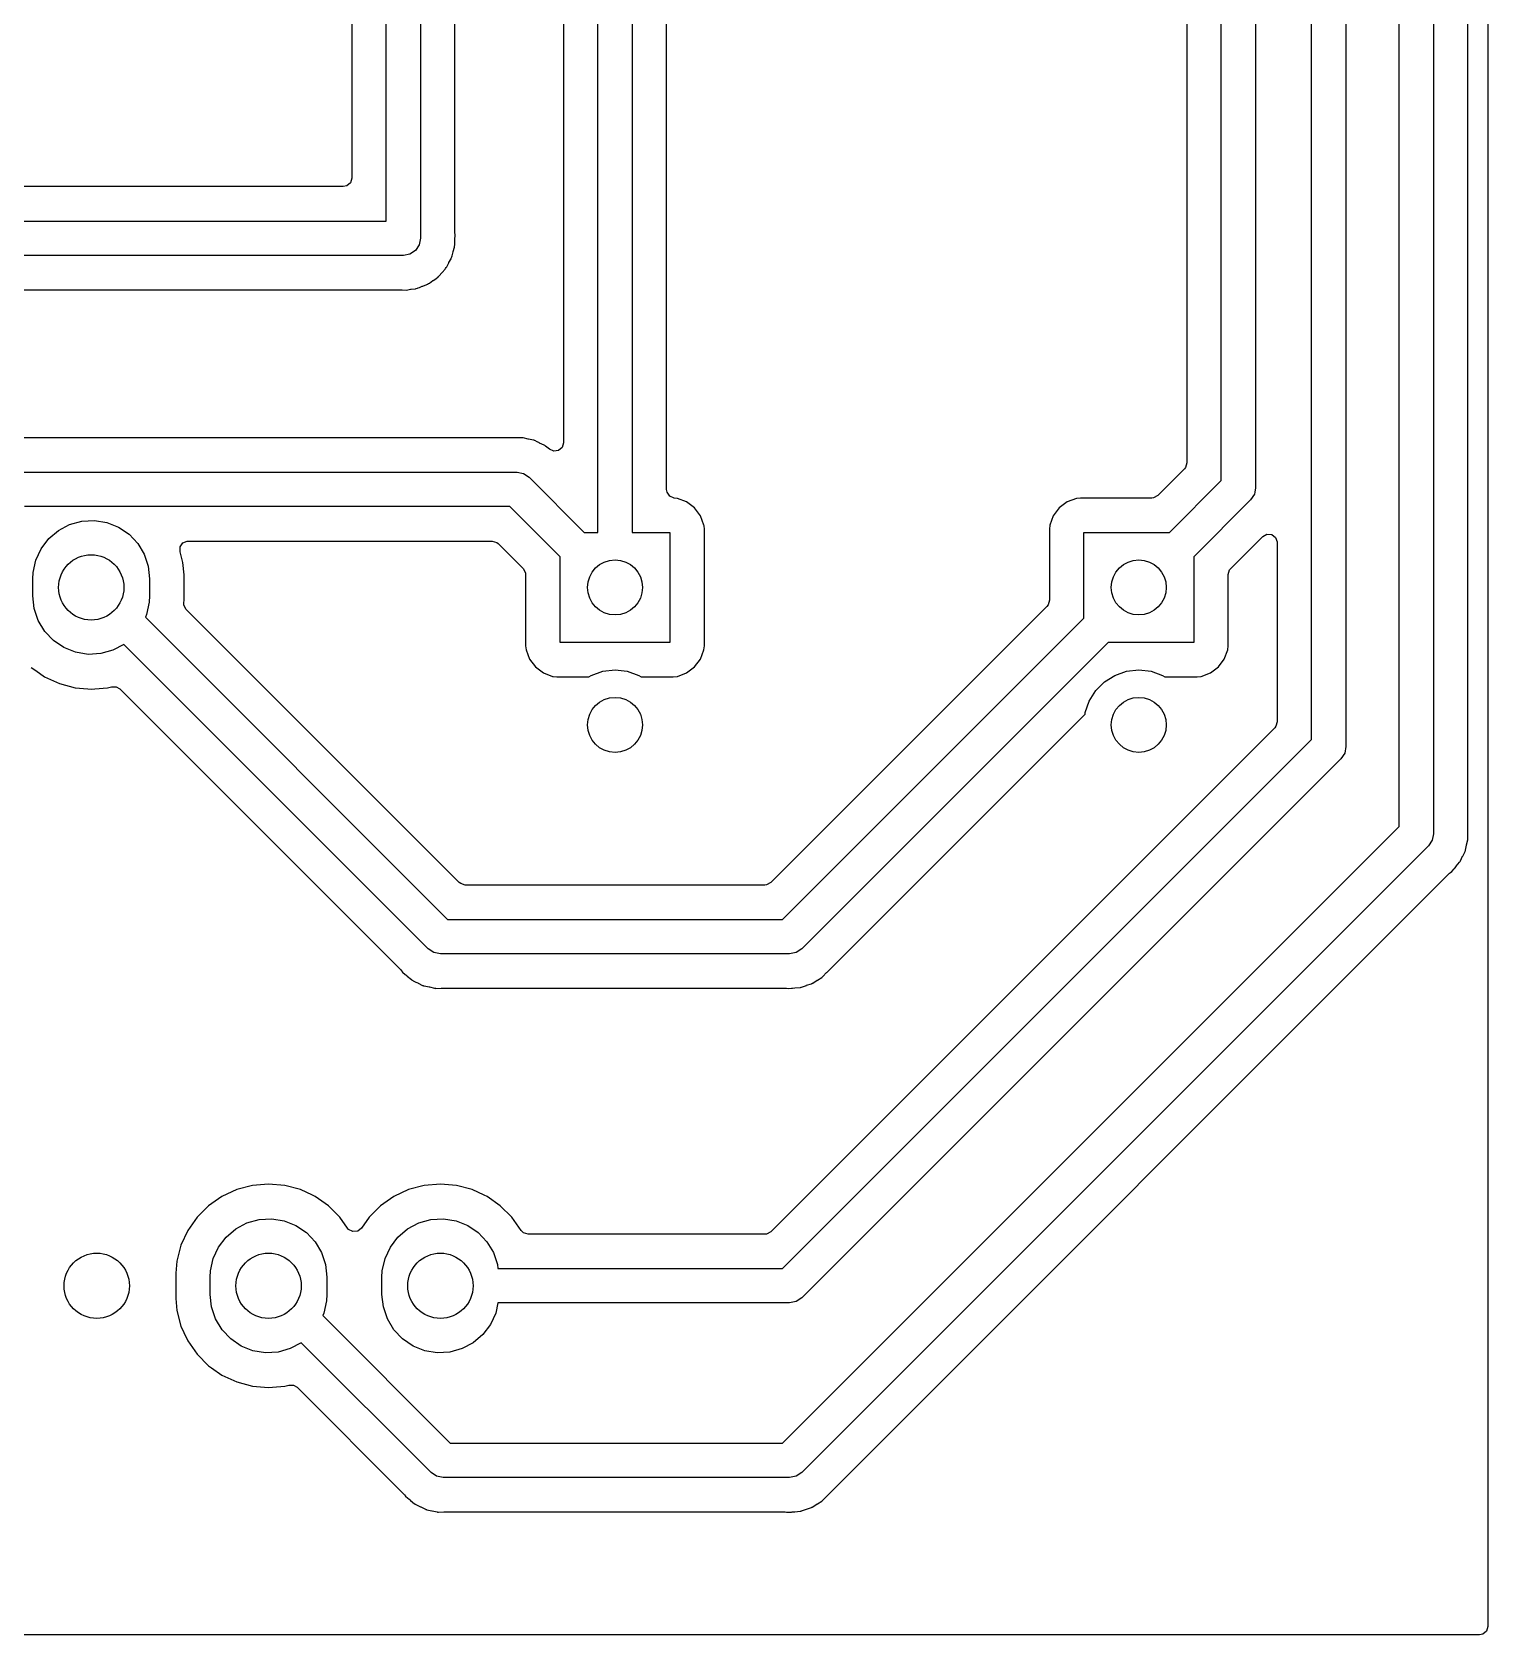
# Model space of a CAD drawing. Extents: x 27.9 to 63.5, y -116.8 to -27.9.
# Drawn here: x 42.32 to 63.5, y -116.84 to -93.52 of the extents above; entities that cross this region are included whole.
import ezdxf

# ---------------------------------------------------------------- set-up
doc = ezdxf.new("R2010")
doc.units = 0
doc.layers.add('BLACK', color=7, linetype='CONTINUOUS')

msp = doc.modelspace()

# ---------------------------------------------------------------- linework, layer by layer
at = {"layer": 'BLACK', "linetype": 'CONTINUOUS'}
for p, q in [((63.4995, -28.0645), (63.4995, -116.7155)), ((62.706577, -46.334697), (62.706577, -105.183417)), ((63.207077, -105.170685), (63.207077, -46.398402)), ((62.206577, -105.079869), (62.206577, -46.438251)), ((61.434486, -52.682611), (61.434486, -103.915514)), ((60.934486, -103.81196), (60.934486, -52.786159)), ((59.62, -100.046446), (59.62, -56.551673)), ((60.12, -56.448125), (60.12, -100.149994)), ((50.0495, -65.170855), (50.0495, -99.495346)), ((50.55, -100.8), (50.55, -65.15812)), ((51.05, -65.261673), (51.05, -100.8)), ((51.5505, -100.177648), (51.5505, -65.520348)), ((47.471522, -96.27), (47.471522, -79.963196)), ((47.971522, -79.859647), (47.971522, -96.52)), ((48.472022, -96.44349), (48.472022, -79.923347)), ((46.971022, -80.221872), (46.971022, -95.6455)), ((59.1195, -84.14836), (59.1195, -99.78777)), ((46.847022, -95.7695), (40.703705, -95.7695)), ((46.898533, -95.758294), (46.847022, -95.7695)), ((46.951337, -95.712539), (46.898533, -95.758294)), ((46.971022, -95.6455), (46.951337, -95.712539)), ((40.64, -96.27), (47.471522, -96.27)), ((47.971522, -96.52), (47.952492, -96.615671)), ((48.473906, -96.465021), (48.472022, -96.44349)), ((48.472022, -96.545444), (48.472232, -96.538234)), ((48.472232, -96.538234), (48.475853, -96.476065)), ((48.475853, -96.476065), (48.473906, -96.465021)), ((47.721522, -96.77), (40.743553, -96.77)), ((47.817193, -96.75097), (47.721522, -96.77)), ((47.898299, -96.696777), (47.817193, -96.75097)), ((47.952492, -96.615671), (47.898299, -96.696777)), ((48.431562, -96.778433), (48.445927, -96.71782)), ((48.445927, -96.71782), (48.447787, -96.710877)), ((48.447787, -96.710877), (48.465652, -96.65121)), ((48.465652, -96.65121), (48.466303, -96.640018)), ((48.466303, -96.640018), (48.469439, -96.618617)), ((48.469439, -96.618617), (48.472021, -96.607725)), ((48.472021, -96.607725), (48.472022, -96.607721)), ((48.472022, -96.607721), (48.472022, -96.545444)), ((48.284855, -97.016538), (48.327614, -96.971218)), ((48.327614, -96.971218), (48.333222, -96.961502)), ((48.333222, -96.961502), (48.345615, -96.943803)), ((48.345615, -96.943803), (48.352824, -96.935214)), ((48.352824, -96.935214), (48.380784, -96.879538)), ((48.380784, -96.879538), (48.384175, -96.873248)), ((48.384175, -96.873248), (48.415334, -96.819281)), ((48.415334, -96.819281), (48.418551, -96.808533)), ((48.418551, -96.808533), (48.426528, -96.788455)), ((48.426528, -96.788455), (48.431562, -96.778433)), ((47.938233, -97.243865), (47.954483, -97.236855)), ((47.954483, -97.236855), (47.99542, -97.219197)), ((47.99542, -97.219197), (48.002102, -97.216541)), ((48.002102, -97.216541), (48.060639, -97.195237)), ((48.060639, -97.195237), (48.07001, -97.189072)), ((48.07001, -97.189072), (48.089028, -97.178818)), ((48.089028, -97.178818), (48.099326, -97.174377)), ((48.099326, -97.174377), (48.149308, -97.137165)), ((48.149308, -97.137165), (48.15517, -97.133061)), ((48.15517, -97.133061), (48.207218, -97.09883)), ((48.207218, -97.09883), (48.214913, -97.090672)), ((48.214913, -97.090672), (48.231056, -97.076306)), ((48.231056, -97.076306), (48.240052, -97.06961)), ((48.240052, -97.06961), (48.280106, -97.021874)), ((48.280106, -97.021874), (48.284855, -97.016538)), ((41.002229, -97.2705), (47.696077, -97.2705)), ((47.696077, -97.2705), (47.703286, -97.270709)), ((47.703286, -97.270709), (47.765457, -97.274331)), ((47.765457, -97.274331), (47.826826, -97.263508)), ((47.826826, -97.263508), (47.833906, -97.262471)), ((47.833906, -97.262471), (47.895777, -97.255241)), ((47.895777, -97.255241), (47.906304, -97.251408)), ((47.906304, -97.251408), (47.927194, -97.245811)), ((47.927194, -97.245811), (47.938233, -97.243865)), ((49.362263, -99.4245), (42.168705, -99.4245)), ((49.36587, -99.424448), (49.362263, -99.4245)), ((49.44086, -99.422265), (49.36587, -99.424448)), ((49.44805, -99.422895), (49.44086, -99.422265)), ((49.448055, -99.422835), (49.44805, -99.422895)), ((49.455553, -99.423601), (49.448055, -99.422835)), ((49.455547, -99.423661), (49.455553, -99.423601)), ((49.462718, -99.424499), (49.455547, -99.423661)), ((49.535693, -99.441793), (49.462718, -99.424499)), ((49.53921, -99.442573), (49.535693, -99.441793)), ((49.612674, -99.457743), (49.53921, -99.442573)), ((49.619531, -99.460015), (49.612674, -99.457743)), ((49.619549, -99.459959), (49.619531, -99.460015)), ((49.626665, -99.462433), (49.619549, -99.459959)), ((49.626645, -99.462489), (49.626665, -99.462433)), ((49.63343, -99.464959), (49.626645, -99.462489)), ((49.633431, -99.464959), (49.63343, -99.464959)), ((49.633433, -99.46496), (49.633431, -99.464959)), ((49.66953, -99.483088), (49.633433, -99.46496)), ((49.700447, -99.498615), (49.66953, -99.483088)), ((49.703688, -99.500184), (49.700447, -99.498615)), ((49.771677, -99.531889), (49.703688, -99.500184)), ((49.771678, -99.53189), (49.771677, -99.531889)), ((49.77168, -99.531891), (49.771678, -99.53189)), ((49.777822, -99.535679), (49.77168, -99.531891)), ((49.777853, -99.535628), (49.777822, -99.535679)), ((49.784212, -99.53968), (49.777853, -99.535628)), ((49.78418, -99.539729), (49.784212, -99.53968)), ((49.790208, -99.543694), (49.78418, -99.539729)), ((49.79021, -99.543696), (49.790208, -99.543694)), ((49.790214, -99.543698), (49.79021, -99.543696)), ((49.845795, -99.590336), (49.790214, -99.543698)), ((50.029815, -99.562385), (49.977011, -99.60814)), ((50.0495, -99.495346), (50.029815, -99.562385)), ((49.907853, -99.618084), (49.845795, -99.590336)), ((49.977011, -99.60814), (49.907853, -99.618084)), ((59.1195, -99.78777), (59.099815, -99.854809)), ((42.105, -99.925), (49.375, -99.925)), ((49.375, -99.925), (49.470671, -99.94403)), ((49.470671, -99.94403), (49.551777, -99.998223)), ((49.551777, -99.998223), (50.353553, -100.8)), ((59.083181, -99.875451), (58.69545, -100.263181)), ((59.099815, -99.854809), (59.083181, -99.875451)), ((51.556845, -100.216806), (51.5505, -100.177648)), ((51.596693, -100.274199), (51.556845, -100.216806)), ((58.69545, -100.263181), (58.634127, -100.296666)), ((58.866446, -100.8), (59.62, -100.046446)), ((60.10097, -100.245671), (60.046777, -100.326777)), ((60.106712, -100.216806), (60.10097, -100.245671)), ((60.120001, -100.15), (60.106712, -100.216806)), ((60.12, -100.149994), (60.120001, -100.15)), ((49.271446, -100.425), (42.208553, -100.425)), ((50, -101.153553), (49.271446, -100.425)), ((51.661243, -100.300937), (51.596693, -100.274199)), ((51.707483, -100.305908), (51.661243, -100.300937)), ((51.842328, -100.356202), (51.707483, -100.305908)), ((51.842335, -100.356206), (51.842328, -100.356202)), ((51.957544, -100.442452), (51.842335, -100.356206)), ((51.957547, -100.442455), (51.957544, -100.442452)), ((52.043793, -100.557664), (51.957547, -100.442455)), ((57.262452, -100.442455), (57.176206, -100.557664)), ((57.262455, -100.442452), (57.262452, -100.442455)), ((57.377664, -100.356206), (57.262455, -100.442452)), ((57.377671, -100.356202), (57.377664, -100.356206)), ((57.512516, -100.305908), (57.377671, -100.356202)), ((57.572123, -100.299501), (57.512516, -100.305908)), ((57.572129, -100.2995), (57.572123, -100.299501)), ((58.607769, -100.2995), (57.572129, -100.2995)), ((58.634127, -100.296666), (58.607769, -100.2995)), ((60.046773, -100.326779), (59.22, -101.153553)), ((60.046777, -100.326777), (60.046773, -100.326779)), ((42.702991, -100.771464), (42.865383, -100.68537)), ((42.865383, -100.68537), (43.042485, -100.636197)), ((43.042485, -100.636197), (43.226018, -100.626247)), ((43.226018, -100.626247), (43.407399, -100.655983)), ((43.407399, -100.655983), (43.578147, -100.724015)), ((43.578147, -100.724015), (43.730278, -100.827162)), ((52.043797, -100.557671), (52.043793, -100.557664)), ((52.094091, -100.692516), (52.043797, -100.557671)), ((52.095299, -100.703757), (52.094091, -100.692516)), ((52.100499, -100.752128), (52.095299, -100.703757)), ((57.125908, -100.692517), (57.119501, -100.752116)), ((57.176202, -100.557671), (57.125908, -100.692517)), ((57.176206, -100.557664), (57.176202, -100.557671)), ((42.451671, -101.036779), (42.562904, -100.890455)), ((42.562904, -100.890455), (42.702991, -100.771464)), ((43.730278, -100.827162), (43.856679, -100.960602)), ((43.856679, -100.960602), (43.951439, -101.118094)), ((44.474391, -101.011743), (44.513554, -100.953881)), ((44.513554, -100.953881), (44.577782, -100.926377)), ((44.577782, -100.926377), (44.592503, -100.9255)), ((44.592503, -100.9255), (49.01277, -100.9255)), ((49.01277, -100.9255), (49.079809, -100.945185)), ((49.079809, -100.945185), (49.100451, -100.961819)), ((49.100451, -100.961819), (49.463181, -101.324548)), ((50.353553, -100.8), (50.55, -100.8)), ((51.05, -100.8), (51.6, -100.8)), ((51.6, -100.8), (51.6, -102.4)), ((52.1005, -102.447873), (52.100499, -100.752128)), ((57.119501, -100.752123), (57.1195, -100.752135)), ((57.1195, -100.752135), (57.1195, -101.78777)), ((57.119501, -100.752116), (57.119501, -100.752123)), ((57.62, -102.046446), (57.62, -100.8)), ((57.62, -100.8), (58.866446, -100.8)), ((59.756814, -101.324552), (60.222305, -100.85906)), ((60.222305, -100.85906), (60.283628, -100.825576)), ((60.283628, -100.825576), (60.35332, -100.83056)), ((60.35332, -100.83056), (60.409253, -100.872432)), ((60.409253, -100.872432), (60.43367, -100.937896)), ((60.43367, -100.937896), (60.433986, -100.946742)), ((60.433986, -100.946742), (60.433986, -103.553284)), ((42.374495, -101.203594), (42.451671, -101.036779)), ((43.951439, -101.118094), (44.010127, -101.292275)), ((44.472728, -101.081593), (44.474391, -101.011743)), ((44.515063, -101.239592), (44.472728, -101.081593)), ((50, -102.4), (50, -101.153553)), ((59.22, -101.153553), (59.22, -102.4)), ((42.33, -101.475), (42.334983, -101.383099)), ((42.334983, -101.383099), (42.374495, -101.203594)), ((44.010127, -101.292275), (44.03, -101.475)), ((44.5305, -101.416034), (44.515063, -101.239592)), ((44.5305, -101.783966), (44.5305, -101.416034)), ((49.463181, -101.324548), (49.496666, -101.385871)), ((49.496666, -101.385871), (49.4995, -101.412229)), ((49.4995, -101.412229), (49.4995, -102.44787)), ((59.720499, -101.412228), (59.740183, -101.34519)), ((59.7205, -102.447873), (59.720499, -101.412228)), ((59.740183, -101.34519), (59.756814, -101.324552)), ((42.33, -101.725), (42.33, -101.475)), ((44.03, -101.475), (44.03, -101.725)), ((42.349873, -101.907725), (42.33, -101.725)), ((44.025017, -101.816901), (43.985505, -101.996406)), ((44.03, -101.725), (44.025017, -101.816901)), ((44.527078, -101.823072), (44.5305, -101.783966)), ((44.52944, -101.860234), (44.527078, -101.823072)), ((44.562925, -101.921557), (44.52944, -101.860234)), ((57.083181, -101.875451), (53.065451, -105.893181)), ((57.099815, -101.854809), (57.083181, -101.875451)), ((57.1195, -101.78777), (57.099815, -101.854809)), ((42.408561, -102.081906), (42.349873, -101.907725)), ((42.503321, -102.239398), (42.408561, -102.081906)), ((43.985505, -101.996406), (43.967935, -102.034381)), ((43.967935, -102.034381), (48.363554, -106.43)), ((48.534548, -105.893181), (44.562925, -101.921557)), ((53.236446, -106.43), (57.62, -102.046446)), ((42.629722, -102.372838), (42.503321, -102.239398)), ((42.781853, -102.475985), (42.629722, -102.372838)), ((42.952601, -102.544017), (42.781853, -102.475985)), ((43.133982, -102.573753), (42.952601, -102.544017)), ((43.317515, -102.563803), (43.133982, -102.573753)), ((43.494617, -102.51463), (43.317515, -102.563803)), ((43.655684, -102.429238), (43.494617, -102.51463)), ((48.083223, -106.856777), (43.655684, -102.429238)), ((49.4995, -102.44787), (49.499501, -102.447876)), ((49.499501, -102.447876), (49.505908, -102.507483)), ((49.505908, -102.507483), (49.556202, -102.642328)), ((51.6, -102.4), (50, -102.4)), ((52.043796, -102.642331), (52.094091, -102.507483)), ((52.094091, -102.507483), (52.1005, -102.447873)), ((57.973554, -102.4), (53.516777, -106.856777)), ((59.22, -102.4), (57.973554, -102.4)), ((59.663796, -102.642331), (59.714091, -102.507483)), ((59.714091, -102.507483), (59.7205, -102.447873)), ((42.308599, -102.763495), (42.37662, -102.811124)), ((42.37662, -102.811124), (42.502165, -102.899032)), ((49.556202, -102.642328), (49.556206, -102.642335)), ((49.556206, -102.642335), (49.642452, -102.757544)), ((49.642452, -102.757544), (49.642455, -102.757547)), ((49.642455, -102.757547), (49.757664, -102.843793)), ((50.452893, -102.879225), (50.621983, -102.820058)), ((50.621983, -102.820058), (50.8, -102.8)), ((50.8, -102.8), (50.978017, -102.820058)), ((50.978017, -102.820058), (51.147107, -102.879225)), ((51.842331, -102.843796), (51.957546, -102.757546)), ((51.957546, -102.757546), (52.043796, -102.642331)), ((58.072893, -102.879225), (58.241983, -102.820058)), ((58.241983, -102.820058), (58.42, -102.8)), ((58.42, -102.8), (58.598017, -102.820058)), ((58.598017, -102.820058), (58.767107, -102.879225)), ((59.462331, -102.843796), (59.577546, -102.757546)), ((59.577546, -102.757546), (59.663796, -102.642331)), ((42.502165, -102.899032), (42.502167, -102.899033)), ((42.502167, -102.899033), (42.50217, -102.899035)), ((42.50217, -102.899035), (42.716337, -102.998903)), ((42.716337, -102.998903), (42.944592, -103.060063)), ((42.944592, -103.060063), (43.128795, -103.076179)), ((43.231205, -103.076179), (43.415408, -103.060063)), ((43.415408, -103.060063), (43.475037, -103.044085)), ((43.475037, -103.044085), (43.544886, -103.045748)), ((43.544886, -103.045748), (43.594811, -103.076179)), ((49.757664, -102.843793), (49.757671, -102.843797)), ((49.757671, -102.843797), (49.892517, -102.894091)), ((49.892517, -102.894091), (49.892516, -102.894091)), ((49.892516, -102.894091), (49.899444, -102.894835)), ((49.899444, -102.894835), (49.952127, -102.9005)), ((49.952127, -102.9005), (50.419034, -102.900499)), ((50.419034, -102.900499), (50.452893, -102.879225)), ((51.147107, -102.879225), (51.180964, -102.900499)), ((51.180964, -102.900499), (51.647872, -102.900499)), ((51.647872, -102.900499), (51.707483, -102.894091)), ((51.707483, -102.894091), (51.842331, -102.843796)), ((57.794535, -103.101208), (57.921208, -102.974535)), ((57.921208, -102.974535), (58.072893, -102.879225)), ((58.767107, -102.879225), (58.800964, -102.900499)), ((58.800964, -102.900499), (59.267871, -102.900499)), ((59.267871, -102.900499), (59.267872, -102.900499)), ((59.267872, -102.900499), (59.327483, -102.894091)), ((59.327483, -102.894091), (59.462331, -102.843796)), ((43.128795, -103.076179), (43.179999, -103.080659)), ((43.179999, -103.080659), (43.18, -103.080659)), ((43.18, -103.080659), (43.180001, -103.080659)), ((43.180001, -103.080659), (43.231205, -103.076179)), ((43.594811, -103.076179), (47.68427, -107.165638)), ((57.640058, -103.421983), (57.699225, -103.252893)), ((57.699225, -103.252893), (57.794535, -103.101208)), ((53.879631, -107.201735), (57.637603, -103.443762)), ((57.637603, -103.443762), (57.640058, -103.421983)), ((60.397667, -103.640965), (53.065451, -110.973181)), ((60.414301, -103.620323), (60.397667, -103.640965)), ((60.433986, -103.553284), (60.414301, -103.620323)), ((53.236446, -111.51), (60.934486, -103.81196)), ((61.434486, -103.915514), (61.415456, -104.011185)), ((61.361259, -104.092293), (53.516777, -111.936777)), ((61.361263, -104.092291), (61.361259, -104.092293)), ((61.415456, -104.011185), (61.361263, -104.092291)), ((53.236446, -114.05), (62.206577, -105.079869)), ((62.633354, -105.3602), (53.516777, -114.476777)), ((62.687547, -105.279094), (62.633354, -105.3602)), ((62.706578, -105.183423), (62.687547, -105.279094)), ((62.706577, -105.183417), (62.706578, -105.183423)), ((63.173834, -105.421096), (63.189024, -105.347525)), ((63.189024, -105.347525), (63.189756, -105.344221)), ((63.189756, -105.344221), (63.207077, -105.271144)), ((63.207129, -105.174292), (63.207077, -105.170685)), ((63.207077, -105.271135), (63.207915, -105.263971)), ((63.207077, -105.271144), (63.207077, -105.271135)), ((63.209311, -105.249283), (63.207129, -105.174292)), ((63.207915, -105.263971), (63.207975, -105.263978)), ((63.207975, -105.263978), (63.208741, -105.256478)), ((63.208682, -105.256473), (63.209311, -105.249283)), ((63.208741, -105.256478), (63.208682, -105.256473)), ((63.039646, -105.656116), (63.087879, -105.598637)), ((63.087879, -105.598637), (63.087884, -105.598626)), ((63.087884, -105.598626), (63.091851, -105.592598)), ((63.091851, -105.592598), (63.091902, -105.592631)), ((63.091902, -105.592631), (63.095949, -105.586279)), ((63.095897, -105.586247), (63.099685, -105.580103)), ((63.095949, -105.586279), (63.095897, -105.586247)), ((63.099685, -105.580103), (63.099688, -105.5801)), ((63.099688, -105.5801), (63.131398, -105.512096)), ((63.131398, -105.512096), (63.132939, -105.508911)), ((63.132939, -105.508911), (63.166617, -105.441856)), ((63.166617, -105.441856), (63.16662, -105.44184)), ((63.16662, -105.44184), (63.169086, -105.435069)), ((63.169086, -105.435069), (63.169144, -105.43509)), ((63.169144, -105.43509), (63.17162, -105.427969)), ((63.171563, -105.427951), (63.173833, -105.4211)), ((63.17162, -105.427969), (63.171563, -105.427951)), ((63.173833, -105.4211), (63.173834, -105.421096)), ((53.879631, -114.821735), (62.942219, -105.759147)), ((62.942219, -105.759147), (62.955848, -105.74737)), ((62.955848, -105.74737), (62.975107, -105.733033)), ((62.975107, -105.733033), (63.006937, -105.695099)), ((63.006937, -105.695099), (63.014254, -105.687114)), ((63.014254, -105.687114), (63.018164, -105.683204)), ((63.018164, -105.683203), (63.018168, -105.6832)), ((63.018164, -105.683204), (63.018164, -105.683203)), ((63.018168, -105.6832), (63.03741, -105.658861)), ((63.03741, -105.658861), (63.039646, -105.656116)), ((48.55519, -105.909815), (48.534548, -105.893181)), ((48.622229, -105.9295), (48.55519, -105.909815)), ((52.97777, -105.9295), (48.622229, -105.9295)), ((53.004128, -105.926666), (52.97777, -105.9295)), ((53.065451, -105.893181), (53.004128, -105.926666)), ((48.363554, -106.43), (53.236446, -106.43)), ((48.164329, -106.91097), (48.083223, -106.856777)), ((48.26, -106.930001), (48.164329, -106.91097)), ((48.260005, -106.93), (48.26, -106.930001)), ((53.34, -106.93), (48.260005, -106.93)), ((53.435671, -106.91097), (53.34, -106.93)), ((53.516777, -106.856777), (53.435671, -106.91097)), ((47.68427, -107.165638), (47.696051, -107.17927)), ((47.696051, -107.17927), (47.710388, -107.198528)), ((47.710388, -107.198528), (47.748337, -107.230372)), ((47.748337, -107.230372), (47.75631, -107.237679)), ((47.75631, -107.237679), (47.760217, -107.241586)), ((47.760217, -107.241586), (47.760223, -107.241591)), ((47.760223, -107.241591), (47.784537, -107.260816)), ((47.784537, -107.260816), (47.787318, -107.26308)), ((47.787318, -107.26308), (47.814956, -107.286271)), ((53.814363, -107.268277), (53.8202, -107.263522)), ((53.820161, -107.263475), (53.825691, -107.258833)), ((53.8202, -107.263522), (53.820161, -107.263475)), ((53.825691, -107.258833), (53.825696, -107.25883)), ((53.825696, -107.25883), (53.877184, -107.204254)), ((53.877184, -107.204254), (53.879631, -107.201735)), ((47.814956, -107.286271), (47.844789, -107.311305)), ((47.844789, -107.311305), (47.850818, -107.31527)), ((47.850818, -107.31527), (47.850785, -107.315319)), ((47.850785, -107.315319), (47.857147, -107.319372)), ((47.857147, -107.319372), (47.857179, -107.319321)), ((47.857179, -107.319321), (47.863319, -107.323108)), ((47.863319, -107.323108), (47.863323, -107.323111)), ((47.863323, -107.323111), (47.901977, -107.341135)), ((47.901977, -107.341135), (47.93132, -107.354819)), ((47.93132, -107.354819), (47.934566, -107.356391)), ((47.934566, -107.356391), (48.001562, -107.390038)), ((48.001562, -107.390038), (48.008357, -107.392511)), ((48.008357, -107.392511), (48.008336, -107.392567)), ((48.008336, -107.392567), (48.015457, -107.395043)), ((48.015457, -107.395043), (48.015476, -107.394986)), ((48.015476, -107.394986), (48.022319, -107.397253)), ((48.022319, -107.397253), (48.022327, -107.397257)), ((48.022327, -107.397257), (48.095895, -107.412447)), ((48.095895, -107.412447), (48.099228, -107.413186)), ((48.099228, -107.413186), (48.172279, -107.4305)), ((48.172279, -107.4305), (48.172281, -107.4305)), ((48.172281, -107.4305), (48.172285, -107.430501)), ((48.172285, -107.430501), (48.179453, -107.431339)), ((48.179453, -107.431339), (48.179446, -107.431398)), ((48.179446, -107.431398), (48.186944, -107.432164)), ((48.186944, -107.432164), (48.18695, -107.432105)), ((48.18695, -107.432105), (48.194139, -107.432734)), ((48.194139, -107.432734), (48.194143, -107.432733)), ((48.194143, -107.432733), (48.194144, -107.432734)), ((48.194144, -107.432734), (48.26913, -107.430552)), ((48.26913, -107.430552), (48.272737, -107.4305)), ((48.272737, -107.4305), (53.276295, -107.4305)), ((53.276295, -107.4305), (53.294265, -107.431809)), ((53.294265, -107.431809), (53.318023, -107.435289)), ((53.318023, -107.435289), (53.367369, -107.430971)), ((53.367369, -107.430971), (53.378176, -107.4305)), ((53.378176, -107.4305), (53.383704, -107.4305)), ((53.383704, -107.4305), (53.383709, -107.4305)), ((53.383709, -107.4305), (53.414556, -107.426893)), ((53.414556, -107.426893), (53.41803, -107.426539)), ((53.41803, -107.426539), (53.492797, -107.419999)), ((53.492797, -107.419999), (53.492805, -107.419996)), ((53.492805, -107.419996), (53.499866, -107.418539)), ((53.499866, -107.418539), (53.499878, -107.418598)), ((53.499878, -107.418598), (53.507243, -107.416965)), ((53.507229, -107.416906), (53.514249, -107.415241)), ((53.507243, -107.416965), (53.507229, -107.416906)), ((53.514249, -107.415241), (53.514255, -107.415241)), ((53.514255, -107.415241), (53.584779, -107.389572)), ((53.584779, -107.389572), (53.588117, -107.388412)), ((53.588117, -107.388412), (53.659334, -107.364814)), ((53.659334, -107.364814), (53.659342, -107.364808)), ((53.659342, -107.364808), (53.665882, -107.36176)), ((53.665882, -107.36176), (53.665908, -107.361816)), ((53.665908, -107.361816), (53.67269, -107.358532)), ((53.672663, -107.358478), (53.679113, -107.355238)), ((53.67269, -107.358532), (53.672663, -107.358478)), ((53.679113, -107.355238), (53.679117, -107.355237)), ((53.679117, -107.355237), (53.741837, -107.313984)), ((53.741837, -107.313984), (53.744732, -107.31214)), ((53.744732, -107.31214), (53.808656, -107.272712)), ((53.808656, -107.272712), (53.808662, -107.272705)), ((53.808662, -107.272705), (53.814325, -107.268229)), ((53.814325, -107.268229), (53.814363, -107.268277)), ((45.759999, -110.279341), (45.524596, -110.299936)), ((45.760001, -110.279341), (45.759999, -110.279341)), ((45.995403, -110.299936), (45.760001, -110.279341)), ((48.259999, -110.279341), (48.024596, -110.299936)), ((48.260001, -110.279341), (48.259999, -110.279341)), ((48.495403, -110.299936), (48.260001, -110.279341)), ((45.082169, -110.460965), (44.888597, -110.596505)), ((45.082171, -110.460964), (45.082169, -110.460965)), ((45.296335, -110.361098), (45.082171, -110.460964)), ((45.296344, -110.361094), (45.296335, -110.361098)), ((45.524586, -110.299938), (45.296344, -110.361094)), ((45.524596, -110.299936), (45.524586, -110.299938)), ((45.995413, -110.299938), (45.995403, -110.299936)), ((46.223655, -110.361094), (45.995413, -110.299938)), ((46.223659, -110.361096), (46.223655, -110.361094)), ((46.223663, -110.361097), (46.223659, -110.361096)), ((46.397777, -110.442288), (46.223663, -110.361097)), ((46.43783, -110.460965), (46.397777, -110.442288)), ((46.437834, -110.460967), (46.43783, -110.460965)), ((46.631395, -110.596501), (46.437834, -110.460967)), ((47.582169, -110.460965), (47.388597, -110.596505)), ((47.582171, -110.460964), (47.582169, -110.460965)), ((47.796335, -110.361098), (47.582171, -110.460964)), ((47.796344, -110.361094), (47.796335, -110.361098)), ((48.024586, -110.299938), (47.796344, -110.361094)), ((48.024596, -110.299936), (48.024586, -110.299938)), ((48.495413, -110.299938), (48.495403, -110.299936)), ((48.723655, -110.361094), (48.495413, -110.299938)), ((48.723659, -110.361096), (48.723655, -110.361094)), ((48.723663, -110.361097), (48.723659, -110.361096)), ((48.897777, -110.442288), (48.723663, -110.361097)), ((48.93783, -110.460965), (48.897777, -110.442288)), ((48.937834, -110.460967), (48.93783, -110.460965)), ((49.131395, -110.596501), (48.937834, -110.460967)), ((44.721505, -110.763597), (44.585965, -110.957169)), ((44.888597, -110.596505), (44.721505, -110.763597)), ((46.631402, -110.596506), (46.631395, -110.596501)), ((46.798494, -110.763597), (46.631402, -110.596506)), ((46.908425, -110.920595), (46.798494, -110.763597)), ((47.221505, -110.763597), (47.111575, -110.920595)), ((47.388597, -110.596505), (47.221505, -110.763597)), ((49.131402, -110.596506), (49.131395, -110.596501)), ((49.298494, -110.763597), (49.131402, -110.596506)), ((49.433652, -110.956623), (49.298494, -110.763597)), ((44.585964, -110.957171), (44.486098, -111.171335)), ((44.585965, -110.957169), (44.585964, -110.957171)), ((45.142904, -111.050455), (45.282991, -110.931464)), ((45.282991, -110.931464), (45.445383, -110.84537)), ((45.445383, -110.84537), (45.622485, -110.796197)), ((45.622485, -110.796197), (45.806018, -110.786247)), ((45.806018, -110.786247), (45.987399, -110.815983)), ((45.987399, -110.815983), (46.158147, -110.884015)), ((46.158147, -110.884015), (46.310278, -110.987162)), ((46.310278, -110.987162), (46.436679, -111.120602)), ((46.925145, -110.939891), (46.908425, -110.920595)), ((46.9875, -110.971414), (46.925145, -110.939891)), ((47.056998, -110.96422), (46.9875, -110.971414)), ((47.111575, -110.920595), (47.056998, -110.96422)), ((47.642904, -111.050455), (47.782991, -110.931464)), ((47.782991, -110.931464), (47.945383, -110.84537)), ((47.945383, -110.84537), (48.122485, -110.796197)), ((48.122485, -110.796197), (48.306018, -110.786247)), ((48.306018, -110.786247), (48.487399, -110.815983)), ((48.487399, -110.815983), (48.658147, -110.884015)), ((48.658147, -110.884015), (48.810278, -110.987162)), ((48.810278, -110.987162), (48.936679, -111.120602)), ((49.468188, -110.989815), (49.433652, -110.956623)), ((49.535227, -111.0095), (49.468188, -110.989815)), ((53.065451, -110.973181), (53.004128, -111.006666)), ((44.486094, -111.171344), (44.424938, -111.399586)), ((44.486098, -111.171335), (44.486094, -111.171344)), ((44.954495, -111.363594), (45.031671, -111.196779)), ((45.031671, -111.196779), (45.142904, -111.050455)), ((46.436679, -111.120602), (46.531439, -111.278094)), ((47.454495, -111.363594), (47.531671, -111.196779)), ((47.531671, -111.196779), (47.642904, -111.050455)), ((48.936679, -111.120602), (49.031439, -111.278094)), ((52.97777, -111.0095), (49.535227, -111.0095)), ((53.004128, -111.006666), (52.97777, -111.0095)), ((44.424936, -111.399596), (44.4095, -111.576032)), ((44.424938, -111.399586), (44.424936, -111.399596)), ((44.914983, -111.543099), (44.954495, -111.363594)), ((46.531439, -111.278094), (46.590127, -111.452275)), ((46.590127, -111.452275), (46.61, -111.635)), ((47.414983, -111.543099), (47.454495, -111.363594)), ((49.031439, -111.278094), (49.090127, -111.452275)), ((49.090127, -111.452275), (49.096405, -111.51)), ((44.4095, -111.576032), (44.4095, -111.943967)), ((44.91, -111.635), (44.914983, -111.543099)), ((44.91, -111.885), (44.91, -111.635)), ((46.61, -111.635), (46.61, -111.885)), ((47.41, -111.635), (47.414983, -111.543099)), ((47.41, -111.885), (47.41, -111.635)), ((49.096405, -111.51), (53.236446, -111.51)), ((44.929873, -112.067725), (44.91, -111.885)), ((46.61, -111.885), (46.605017, -111.976901)), ((47.429873, -112.067725), (47.41, -111.885)), ((44.4095, -111.943967), (44.424936, -112.120403)), ((44.424936, -112.120403), (44.424938, -112.120413)), ((44.424938, -112.120413), (44.486094, -112.348655)), ((44.988561, -112.241906), (44.929873, -112.067725)), ((46.565505, -112.156406), (46.547935, -112.194381)), ((46.605017, -111.976901), (46.565505, -112.156406)), ((47.488561, -112.241906), (47.429873, -112.067725)), ((49.065505, -112.156406), (48.988329, -112.323221)), ((49.097731, -112.01), (49.065505, -112.156406)), ((53.34, -112.01), (49.097731, -112.01)), ((53.435671, -111.99097), (53.34, -112.01)), ((53.516777, -111.936777), (53.435671, -111.99097)), ((44.486094, -112.348655), (44.486096, -112.348659)), ((44.486096, -112.348659), (44.486097, -112.348663)), ((44.486097, -112.348663), (44.527979, -112.438478)), ((45.083321, -112.399398), (44.988561, -112.241906)), ((46.547935, -112.194381), (48.403553, -114.05)), ((47.583321, -112.399398), (47.488561, -112.241906)), ((48.988329, -112.323221), (48.877096, -112.469545)), ((44.527979, -112.438478), (44.585964, -112.562828)), ((44.585964, -112.562828), (44.585965, -112.56283)), ((44.585965, -112.56283), (44.721505, -112.756402)), ((45.209722, -112.532838), (45.083321, -112.399398)), ((45.361853, -112.635985), (45.209722, -112.532838)), ((46.235684, -112.589238), (46.074617, -112.67463)), ((48.12322, -114.476773), (46.235684, -112.589238)), ((47.709722, -112.532838), (47.583321, -112.399398)), ((47.861853, -112.635985), (47.709722, -112.532838)), ((48.737009, -112.588536), (48.574617, -112.67463)), ((48.877096, -112.469545), (48.737009, -112.588536)), ((44.721505, -112.756402), (44.888597, -112.923493)), ((45.532601, -112.704017), (45.361853, -112.635985)), ((45.713982, -112.733753), (45.532601, -112.704017)), ((45.897515, -112.723803), (45.713982, -112.733753)), ((46.074617, -112.67463), (45.897515, -112.723803)), ((48.032601, -112.704017), (47.861853, -112.635985)), ((48.213982, -112.733753), (48.032601, -112.704017)), ((48.397515, -112.723803), (48.213982, -112.733753)), ((48.574617, -112.67463), (48.397515, -112.723803)), ((44.888597, -112.923493), (44.888599, -112.923495)), ((44.888599, -112.923495), (44.931675, -112.953657)), ((44.931675, -112.953657), (45.082165, -113.059032)), ((45.082165, -113.059032), (45.082167, -113.059033)), ((45.082167, -113.059033), (45.08217, -113.059035)), ((45.08217, -113.059035), (45.296337, -113.158903)), ((45.296337, -113.158903), (45.524592, -113.220063)), ((45.524592, -113.220063), (45.701034, -113.2355)), ((45.701034, -113.2355), (45.759999, -113.240659)), ((45.759999, -113.240659), (45.76, -113.240659)), ((45.76, -113.240659), (45.760001, -113.240659)), ((45.760001, -113.240659), (45.818966, -113.2355)), ((45.818966, -113.2355), (45.995408, -113.220063)), ((45.995408, -113.220063), (46.055038, -113.204085)), ((46.055038, -113.204085), (46.124887, -113.205748)), ((46.124887, -113.205748), (46.174812, -113.236179)), ((46.174812, -113.236179), (47.724267, -114.785634)), ((48.403553, -114.05), (53.236446, -114.05)), ((48.123223, -114.476777), (48.12322, -114.476773)), ((48.204329, -114.53097), (48.123223, -114.476777)), ((53.516777, -114.476777), (53.435671, -114.53097)), ((48.3, -114.55), (48.204329, -114.53097)), ((53.34, -114.55), (48.3, -114.55)), ((53.435671, -114.53097), (53.34, -114.55)), ((47.724267, -114.785634), (47.736048, -114.799266)), ((47.736048, -114.799266), (47.75039, -114.81853)), ((47.75039, -114.81853), (47.788343, -114.850376)), ((47.788343, -114.850376), (47.796319, -114.857686)), ((47.796319, -114.857686), (47.800222, -114.86159)), ((47.800222, -114.86159), (47.800223, -114.861591)), ((47.800223, -114.861591), (47.824538, -114.880816)), ((47.824538, -114.880816), (47.827293, -114.883059)), ((47.827293, -114.883059), (47.884786, -114.931302)), ((47.884786, -114.931302), (47.88479, -114.931304)), ((47.88479, -114.931304), (47.890823, -114.935272)), ((47.890823, -114.935272), (47.890789, -114.935322)), ((47.890789, -114.935322), (47.897144, -114.93937)), ((47.897144, -114.93937), (47.897177, -114.939318)), ((47.897177, -114.939318), (47.903315, -114.943104)), ((47.903315, -114.943104), (47.903323, -114.94311)), ((47.903323, -114.94311), (47.971291, -114.974804)), ((53.679117, -114.975237), (53.741837, -114.933984)), ((53.741837, -114.933984), (53.744732, -114.93214)), ((53.744732, -114.93214), (53.808656, -114.892712)), ((53.808656, -114.892712), (53.808662, -114.892705)), ((53.808662, -114.892705), (53.814325, -114.888229)), ((53.814325, -114.888229), (53.814363, -114.888277)), ((53.814363, -114.888277), (53.8202, -114.883522)), ((53.820161, -114.883475), (53.825691, -114.878833)), ((53.8202, -114.883522), (53.820161, -114.883475)), ((53.825691, -114.878833), (53.825696, -114.87883)), ((53.825696, -114.87883), (53.877184, -114.824254)), ((53.877184, -114.824254), (53.879631, -114.821735)), ((47.971291, -114.974804), (47.974452, -114.976333)), ((47.974452, -114.976333), (48.041567, -115.01004)), ((48.041567, -115.01004), (48.041572, -115.010041)), ((48.041572, -115.010041), (48.048355, -115.01251)), ((48.048355, -115.01251), (48.048334, -115.012567)), ((48.048334, -115.012567), (48.055451, -115.01504)), ((48.055451, -115.01504), (48.05547, -115.014984)), ((48.05547, -115.014984), (48.062324, -115.017255)), ((48.062324, -115.017255), (48.062325, -115.017255)), ((48.062325, -115.017255), (48.062327, -115.017256)), ((48.062327, -115.017256), (48.135848, -115.032436)), ((48.135848, -115.032436), (48.139209, -115.033181)), ((48.139209, -115.033181), (48.212279, -115.0505)), ((48.212279, -115.0505), (48.212285, -115.0505)), ((48.212285, -115.0505), (48.219452, -115.051338)), ((48.219452, -115.051338), (48.219445, -115.051397)), ((48.219445, -115.051397), (48.226946, -115.052163)), ((48.226946, -115.052163), (48.226952, -115.052104)), ((48.226952, -115.052104), (48.234141, -115.052733)), ((48.234141, -115.052733), (48.234143, -115.052732)), ((48.234143, -115.052732), (48.234144, -115.052733)), ((48.234144, -115.052733), (48.309111, -115.050552)), ((48.309111, -115.050552), (48.312717, -115.0505)), ((48.312717, -115.0505), (53.276295, -115.0505)), ((53.276295, -115.0505), (53.294265, -115.051809)), ((53.294265, -115.051809), (53.318023, -115.055289)), ((53.318023, -115.055289), (53.367369, -115.050971)), ((53.367369, -115.050971), (53.378176, -115.0505)), ((53.378176, -115.0505), (53.383704, -115.0505)), ((53.383704, -115.0505), (53.383709, -115.0505)), ((53.383709, -115.0505), (53.414556, -115.046893)), ((53.414556, -115.046893), (53.41803, -115.046539)), ((53.41803, -115.046539), (53.492797, -115.039999)), ((53.492797, -115.039999), (53.492805, -115.039996)), ((53.492805, -115.039996), (53.499866, -115.038539)), ((53.499866, -115.038539), (53.499878, -115.038598)), ((53.499878, -115.038598), (53.507243, -115.036965)), ((53.507229, -115.036906), (53.514249, -115.035241)), ((53.507243, -115.036965), (53.507229, -115.036906)), ((53.514249, -115.035241), (53.514255, -115.035241)), ((53.514255, -115.035241), (53.584779, -115.009572)), ((53.584779, -115.009572), (53.588117, -115.008412)), ((53.588117, -115.008412), (53.659334, -114.984814)), ((53.659334, -114.984814), (53.659342, -114.984808)), ((53.659342, -114.984808), (53.665882, -114.98176)), ((53.665882, -114.98176), (53.665908, -114.981816)), ((53.665908, -114.981816), (53.67269, -114.978532)), ((53.672663, -114.978478), (53.679113, -114.975238)), ((53.67269, -114.978532), (53.672663, -114.978478)), ((53.679113, -114.975238), (53.679117, -114.975237)), ((63.479815, -116.782539), (63.427011, -116.828294)), ((63.4995, -116.7155), (63.479815, -116.782539)), ((63.3755, -116.8395), (28.0645, -116.8395)), ((63.427011, -116.828294), (63.3755, -116.8395))]:
    msp.add_line(p, q, dxfattribs=at)
at = {"layer": 'BLACK'}
for centre, radius in [((43.18, -101.6), 0.475), ((50.8, -101.6), 0.4), ((58.42, -101.6), 0.4), ((50.8, -103.6), 0.4), ((58.42, -103.6), 0.4), ((43.26, -111.76), 0.475), ((45.76, -111.76), 0.475), ((48.26, -111.76), 0.475)]:
    msp.add_circle(centre, radius, dxfattribs=at)

doc.saveas('drawing.dxf')
